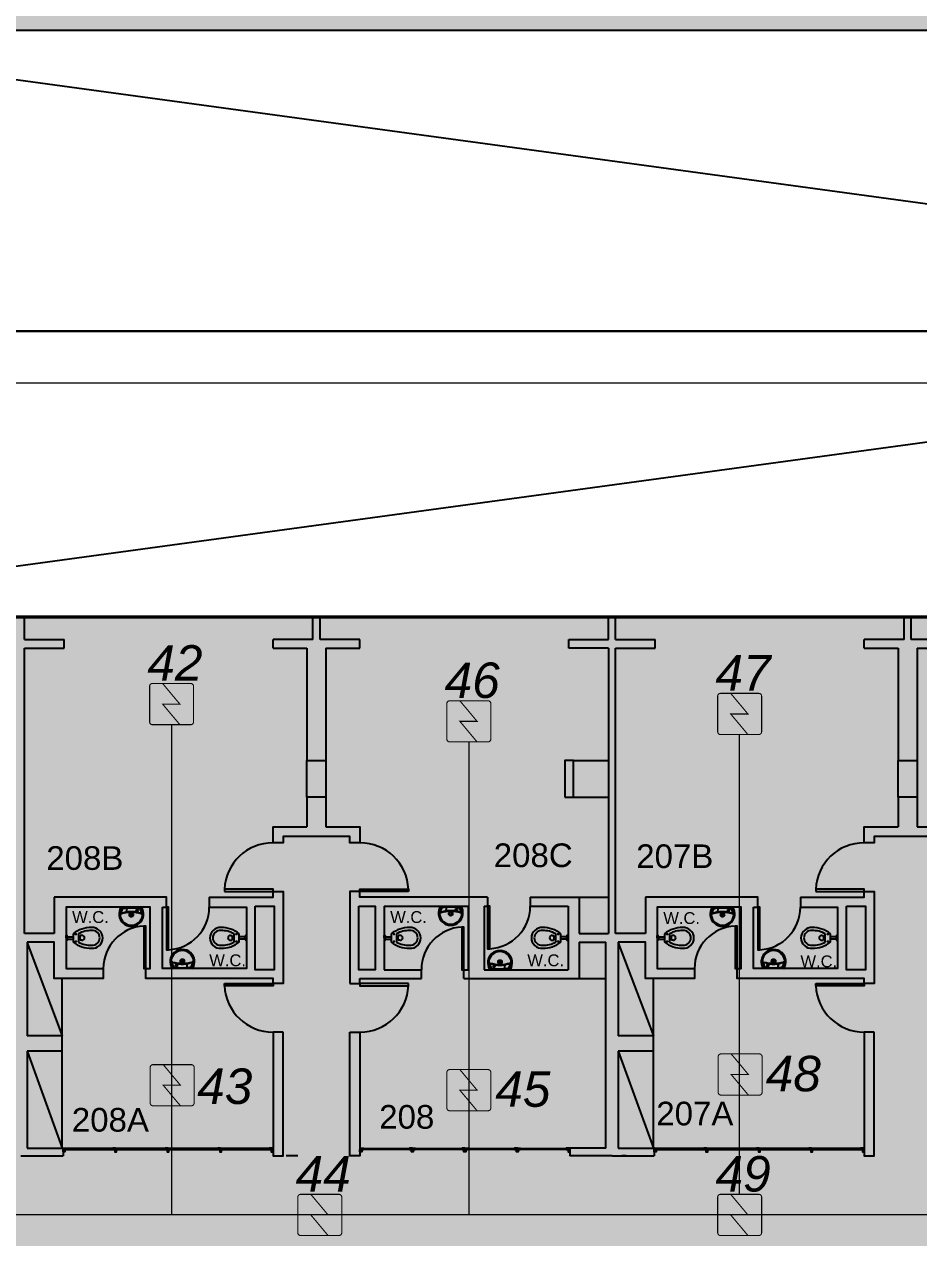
# Model space of a CAD drawing. Header units: metres. Extents: x -331 to 2982, y 362 to 2539.
# Drawn here: x 779.47 to 794.6, y 1904.12 to 1924.64 of the extents above; entities that cross this region are included whole.
import ezdxf
from ezdxf.enums import TextEntityAlignment as Align

# ---------------------------------------------------------------- set-up
doc = ezdxf.new("R2010")
doc.units = ezdxf.units.M
doc.layers.add('_corredores', color=251, linetype='Continuous', plot=False)
doc.layers.add('_salas', color=251, linetype='Continuous', plot=False)
for name, color, linetype in [('ALV', 251, 'Continuous'), ('CX', 251, 'Continuous'), ('Det', 251, 'Continuous'), ('DET. FUMAÇA', 1, 'Continuous'), ('Det_Vigas', 251, 'Continuous'), ('Div', 251, 'Continuous'), ('Est', 251, 'Continuous'), ('Mob', 251, 'Continuous'), ('Pis', 251, 'Continuous'), ('SALAS NOVAS', 7, 'Continuous'), ('Texto_Salas', 251, 'Continuous'), ('vid', 251, 'Continuous')]:
    doc.layers.add(name, color=color, linetype=linetype)
doc.layers.add('Botoeira_antiga', color=74, linetype='Continuous', lineweight=30)
doc.styles.add('ARIAL', font='arial.ttf')
doc.styles.add('DESTAQUE', font='arial.ttf', dxfattribs={"height": 0.4})
doc.styles.add('X3G_ENTITY_1416BBF2', font='arial.ttf', dxfattribs={"height": 0.6})
doc.styles.add('X3G_ENTITY_1416BBFC', font='arial.ttf', dxfattribs={"height": 0.6})
doc.styles.add('X3G_ENTITY_1416BC06', font='arial.ttf', dxfattribs={"height": 0.6})
doc.styles.add('X3G_ENTITY_1416BC10', font='arial.ttf', dxfattribs={"height": 0.6})
doc.styles.add('X3G_ENTITY_1416BC1A', font='arial.ttf', dxfattribs={"height": 0.6})
doc.styles.add('X3G_ENTITY_1416BC24', font='arial.ttf', dxfattribs={"height": 0.6})
doc.styles.add('X3G_ENTITY_1416BC5F', font='arial.ttf', dxfattribs={"height": 0.6})
doc.styles.add('X3G_ENTITY_1416BC62', font='arial.ttf', dxfattribs={"height": 0.6})

# ---------------------------------------------------------------- blocks, each defined once
blk = doc.blocks.new('Detector de fumaça')
at = {"layer": 'DET. FUMAÇA', "linetype": 'Continuous', "lineweight": 15, "const_width": 0.0187}
blk.add_lwpolyline([(774.599, 539.816), (775.249, 539.816, -0.414214), (775.296, 539.769), (775.296, 539.167, -0.414214), (775.249, 539.12), (774.599, 539.12, -0.414214), (774.553, 539.167), (774.553, 539.769, -0.414214)], format="xyb", close=True, dxfattribs=at)
blk.add_lwpolyline([(774.773, 539.816), (775.064, 539.468), (774.773, 539.468), (775.064, 539.12)], dxfattribs=at)

msp = doc.modelspace()

# ---------------------------------------------------------------- hatches: boundary and pattern name
at = {"layer": '_corredores', "transparency": 33554508}
h = msp.add_hatch(color=256, dxfattribs=at)
h.dxf.hatch_style = 1
h.paths.add_polyline_path([(851.609, 1924.544), (870.379, 1924.544), (870.379, 1926.38), (870.189, 1926.38), (870.189, 1926.577), (870.003, 1926.764), (866.304, 1926.765), (866.288, 1926.731), (866.184, 1926.814), (865.422, 1927.574), (863.994, 1927.574), (862.566, 1927.574), (861.756, 1926.765), (861.72, 1926.765), (861.716, 1926.764), (861.703, 1926.763), (861.685, 1926.763), (858.091, 1926.765), (857.744, 1926.418), (857.397, 1926.765), (853.804, 1926.765), (853.788, 1926.731), (853.684, 1926.814), (852.922, 1927.574), (851.494, 1927.574), (849.748, 1927.574), (849.748, 1926.814), (849.608, 1926.814), (849.608, 1929.894), (841.234, 1929.894), (841.234, 1928.054), (840.474, 1928.054), (840.474, 1927.096), (840.756, 1926.814), (840.374, 1926.432), (840.042, 1926.765), (836.434, 1926.765), (836.419, 1926.731), (836.314, 1926.814), (835.553, 1927.574), (834.124, 1927.574), (832.696, 1927.574), (831.886, 1926.765), (831.85, 1926.765), (831.847, 1926.764), (831.833, 1926.763), (831.815, 1926.763), (828.221, 1926.765), (827.874, 1926.418), (827.528, 1926.765), (823.934, 1926.765), (823.918, 1926.731), (823.814, 1926.814), (823.052, 1927.574), (821.624, 1927.574), (820.195, 1927.574), (819.385, 1926.765), (819.35, 1926.765), (819.346, 1926.764), (819.333, 1926.763), (819.315, 1926.763), (815.721, 1926.765), (815.374, 1926.418), (815.027, 1926.765), (811.434, 1926.765), (811.418, 1926.731), (811.314, 1926.814), (810.552, 1927.574), (809.124, 1927.574), (807.695, 1927.574), (806.886, 1926.765), (806.85, 1926.765), (806.846, 1926.764), (806.833, 1926.763), (806.815, 1926.763), (803.221, 1926.765), (802.874, 1926.418), (802.527, 1926.765), (798.934, 1926.765), (798.918, 1926.731), (798.814, 1926.814), (798.052, 1927.574), (796.624, 1927.574), (795.195, 1927.574), (794.386, 1926.765), (794.35, 1926.765), (794.346, 1926.764), (794.333, 1926.763), (794.315, 1926.763), (790.721, 1926.765), (790.374, 1926.418), (790.027, 1926.765), (786.434, 1926.765), (786.418, 1926.731), (786.314, 1926.814), (785.552, 1927.574), (784.124, 1927.574), (782.696, 1927.574), (781.886, 1926.765), (781.85, 1926.765), (781.846, 1926.764), (781.833, 1926.763), (781.815, 1926.763), (778.221, 1926.765), (777.874, 1926.418), (777.527, 1926.765), (773.934, 1926.765), (773.918, 1926.731), (773.814, 1926.814), (773.052, 1927.574), (771.624, 1927.574), (770.196, 1927.574), (769.386, 1926.765), (769.35, 1926.765), (769.347, 1926.764), (769.333, 1926.763), (769.315, 1926.763), (765.615, 1926.764), (765.429, 1926.577), (765.429, 1926.38), (765.239, 1926.38), (765.239, 1924.544), (770.084, 1924.544), (770.084, 1914.631), (770.394, 1914.631), (770.394, 1905.511), (765.009, 1905.511), (765.009, 1910.811), (763.809, 1910.811), (763.809, 1905.511), (755.909, 1905.511), (755.909, 1910.811), (754.809, 1910.811), (754.809, 1905.511), (746.059, 1905.511), (746.059, 1901.896), (748.429, 1901.896), (748.429, 1903.596), (748.029, 1903.596), (748.029, 1903.796), (754.454, 1903.796), (754.454, 1903.596), (754.129, 1903.596), (754.129, 1901.896), (754.454, 1901.896), (754.454, 1901.696), (754.454, 1901.171), (757.954, 1901.171), (757.954, 1903.571), (757.954, 1903.771), (768.009, 1903.771), (768.009, 1903.751), (768.814, 1903.751), (768.814, 1895.791), (767.984, 1895.791), (767.984, 1895.771), (762.344, 1895.771), (761.069, 1895.771), (761.069, 1893.046), (754.154, 1893.046), (752.479, 1893.046), (752.479, 1860.521), (752.479, 1859.096), (752.479, 1857.621), (754.079, 1857.621), (754.079, 1860.546), (753.904, 1860.546), (753.904, 1863.421), (754.169, 1863.421), (754.169, 1887.631), (760.804, 1887.631), (760.804, 1887.721), (768.909, 1887.721), (770.309, 1887.721), (771.909, 1887.721), (773.009, 1887.721), (775.859, 1887.721), (775.859, 1886.621), (777.159, 1886.621), (777.159, 1887.721), (788.759, 1887.721), (788.759, 1886.621), (790.059, 1886.621), (790.059, 1887.721), (802.309, 1887.721), (804.009, 1887.721), (844.959, 1887.721), (844.959, 1887.896), (845.259, 1887.896), (845.259, 1887.543), (845.259, 1863.221), (807.109, 1863.221), (807.109, 1860.671), (807.109, 1860.571), (806.556, 1860.571), (806.556, 1858.751), (806.556, 1855.871), (806.556, 1855.143), (807.956, 1855.143), (807.956, 1857.121), (809.134, 1857.121), (809.134, 1860.671), (845.259, 1860.671), (845.259, 1855.977), (846.384, 1855.977), (846.384, 1856.871), (846.034, 1856.871), (846.034, 1856.971), (846.434, 1856.971), (846.434, 1860.671), (849.184, 1860.671), (849.184, 1856.971), (849.584, 1856.971), (849.584, 1856.871), (849.234, 1856.871), (849.234, 1855.977), (850.459, 1855.977), (850.459, 1860.671), (859.459, 1860.671), (859.459, 1863.221), (849.559, 1863.221), (849.559, 1888.221), (849.659, 1888.221), (849.659, 1887.721), (854.289, 1887.721), (854.289, 1895.621), (859.259, 1895.621), (859.259, 1905.521), (857.359, 1905.521), (857.359, 1905.621), (858.034, 1905.621), (858.034, 1908.221), (853.709, 1908.221), (853.709, 1908.184), (853.609, 1908.184), (853.609, 1910.121), (850.859, 1910.121), (850.86, 1912.861), (849.659, 1912.861), (849.659, 1908.921), (852.409, 1908.921), (852.409, 1903.771), (852.409, 1895.701), (852.409, 1890.371), (849.559, 1890.371), (849.559, 1908.921), (849.559, 1912.961), (852.259, 1912.961), (852.259, 1914.631), (851.609, 1914.631)])
h.paths.add_polyline_path([(845.929, 1914.631), (846.006, 1914.631), (846.006, 1905.511), (844.999, 1905.511), (844.999, 1909.911), (845.009, 1910.811), (843.809, 1910.811), (843.809, 1905.511), (835.009, 1905.511), (835.009, 1910.811), (833.809, 1910.811), (833.809, 1905.511), (825.009, 1905.511), (825.009, 1910.811), (823.809, 1910.811), (823.809, 1905.511), (815.009, 1905.511), (815.009, 1910.811), (813.809, 1910.811), (813.809, 1905.511), (805.009, 1905.511), (805.009, 1910.811), (803.809, 1910.811), (803.809, 1905.511), (795.009, 1905.511), (795.009, 1910.811), (793.809, 1910.811), (793.809, 1905.511), (785.009, 1905.511), (785.009, 1910.811), (783.809, 1910.811), (783.809, 1905.511), (775.009, 1905.511), (775.009, 1910.811), (773.979, 1910.811), (773.979, 1905.511), (773.194, 1905.511), (773.194, 1914.631), (773.124, 1914.631), (773.124, 1920.111), (775.144, 1920.111), (775.144, 1921.611), (775.124, 1921.611), (775.124, 1922.031), (773.624, 1922.031), (773.624, 1921.611), (773.164, 1921.611), (773.164, 1924.544), (845.929, 1924.543), (845.929, 1921.611), (845.469, 1921.611), (845.469, 1922.031), (843.969, 1922.031), (843.969, 1921.611), (843.949, 1920.111), (845.929, 1920.111)], flags=16)
h.paths.add_polyline_path([(851.494, 1926.432), (851.112, 1926.814), (851.494, 1927.196), (851.876, 1926.814)], flags=16)
h.paths.add_polyline_path([(845.244, 1926.432), (844.862, 1926.814), (845.244, 1927.196), (845.626, 1926.814)], flags=16)
h.paths.add_polyline_path([(845.119, 1903.801), (845.119, 1895.821), (845.259, 1895.821), (845.259, 1890.321), (839.659, 1890.321), (775.859, 1890.321), (772.984, 1890.321), (772.984, 1895.791), (771.754, 1895.791), (771.754, 1903.746), (773.099, 1903.746), (773.099, 1903.801)], flags=16)
h.paths.add_polyline_path([(834.506, 1926.814), (834.124, 1926.432), (833.742, 1926.814), (834.124, 1927.196)], flags=16)
h.paths.add_polyline_path([(863.612, 1926.814), (863.994, 1927.196), (864.376, 1926.814), (863.994, 1926.432)], flags=16)
h.paths.add_polyline_path([(845.259, 1895.821), (845.259, 1890.321), (839.659, 1890.321), (775.859, 1890.321), (772.984, 1890.321), (772.984, 1895.821), (775.859, 1895.821), (839.659, 1895.821)], flags=0)
h.paths.add_polyline_path([(822.006, 1926.814), (821.624, 1926.432), (821.242, 1926.814), (821.624, 1927.196)], flags=16)
h.paths.add_polyline_path([(809.506, 1926.814), (809.124, 1926.432), (808.742, 1926.814), (809.124, 1927.196)], flags=16)
h.paths.add_polyline_path([(797.006, 1926.814), (796.624, 1926.432), (796.242, 1926.814), (796.624, 1927.196)], flags=16)
h.paths.add_polyline_path([(784.506, 1926.814), (784.124, 1926.432), (783.742, 1926.814), (784.124, 1927.196)], flags=16)
h.paths.add_polyline_path([(772.006, 1926.814), (771.624, 1926.432), (771.242, 1926.814), (771.624, 1927.196)], flags=16)
edge = h.paths.add_edge_path(flags=16)
edge.add_line((767.555, 1893.924), (767.408, 1893.821))
edge.add_line((767.408, 1893.821), (767.203, 1894.065))
edge.add_line((767.203, 1894.065), (766.309, 1893.171))
edge.add_arc((765.909, 1892.771), 0.565, -45, 45, ccw=False)
edge.add_line((766.309, 1892.372), (767.203, 1891.477))
edge.add_line((767.203, 1891.477), (767.408, 1891.721))
edge.add_line((767.408, 1891.721), (767.555, 1891.618))
edge.add_arc((765.909, 1892.771), 2.01, 35, 325, ccw=False)
at = {"layer": '_salas', "transparency": 33554559}
h = msp.add_hatch(color=256, dxfattribs=at)
h.dxf.hatch_style = 1
h.paths.add_polyline_path([(805.009, 1905.511), (813.809, 1905.511), (813.809, 1910.811), (815.009, 1910.811), (815.009, 1905.511), (823.809, 1905.511), (823.809, 1910.811), (825.009, 1910.811), (825.009, 1905.511), (833.809, 1905.511), (833.809, 1910.811), (835.009, 1910.811), (835.009, 1905.511), (843.809, 1905.511), (843.809, 1910.811), (845.009, 1910.811), (845.009, 1909.911), (844.999, 1909.911), (844.999, 1905.511), (846.006, 1905.511), (846.006, 1914.631), (773.194, 1914.631), (773.194, 1905.511), (773.979, 1905.511), (773.979, 1910.811), (775.009, 1910.811), (775.009, 1905.511), (783.809, 1905.511), (783.809, 1910.811), (785.009, 1910.811), (785.009, 1905.511), (793.809, 1905.511), (793.809, 1910.811), (795.009, 1910.811), (795.009, 1905.511), (803.809, 1905.511), (803.809, 1910.811), (805.009, 1910.811)])

# ---------------------------------------------------------------- linework, layer by layer
at = {"layer": 'ALV'}
for p, q in [((779.469, 1914.241), (779.469, 1914.611)), ((784.349, 1914.611), (784.469, 1914.611)), ((784.349, 1914.241), (784.349, 1914.611)), ((784.469, 1914.241), (784.469, 1914.611)), ((789.349, 1914.241), (789.349, 1914.611)), ((789.469, 1914.241), (789.469, 1914.611)), ((794.349, 1914.611), (794.469, 1914.611)), ((794.349, 1914.241), (794.349, 1914.611)), ((794.469, 1914.241), (794.469, 1914.611)), ((779.469, 1914.241), (780.139, 1914.241)), ((780.139, 1914.091), (780.139, 1914.241)), ((783.674, 1914.091), (783.674, 1914.241)), ((784.349, 1914.241), (783.674, 1914.241)), ((785.144, 1914.241), (784.469, 1914.241)), ((785.144, 1914.091), (785.144, 1914.241)), ((788.679, 1914.091), (788.679, 1914.241)), ((788.679, 1914.241), (789.349, 1914.241)), ((789.469, 1914.241), (790.139, 1914.241)), ((790.139, 1914.091), (790.139, 1914.241)), ((793.674, 1914.091), (793.674, 1914.241)), ((794.349, 1914.241), (793.674, 1914.241)), ((795.144, 1914.241), (794.469, 1914.241)), ((779.469, 1909.269), (779.469, 1914.091)), ((779.469, 1914.091), (780.139, 1914.091)), ((783.674, 1914.091), (784.249, 1914.091)), ((784.249, 1914.091), (784.249, 1912.191)), ((784.569, 1914.091), (785.144, 1914.091)), ((784.569, 1914.091), (784.569, 1912.191)), ((789.349, 1914.091), (788.679, 1914.091)), ((789.349, 1914.091), (789.349, 1909.269)), ((789.469, 1909.269), (789.469, 1914.091)), ((789.469, 1914.091), (790.139, 1914.091)), ((793.674, 1914.091), (794.249, 1914.091)), ((794.249, 1914.091), (794.249, 1912.191)), ((794.569, 1914.091), (795.144, 1914.091)), ((794.569, 1914.091), (794.569, 1912.191)), ((784.249, 1911.571), (784.249, 1911.071)), ((784.569, 1911.571), (784.569, 1911.071)), ((794.249, 1911.571), (794.249, 1911.071)), ((794.569, 1911.571), (794.569, 1911.071)), ((780.964, 1909.881), (779.974, 1909.881)), ((779.974, 1909.881), (779.974, 1909.269)), ((785.554, 1909.731), (785.554, 1908.656)), ((785.554, 1909.731), (786.974, 1909.731)), ((786.974, 1909.731), (786.974, 1908.656)), ((787.244, 1909.731), (787.304, 1909.731)), ((787.244, 1909.731), (787.244, 1908.656)), ((787.304, 1909.881), (787.304, 1909.731)), ((788.024, 1909.881), (788.854, 1909.881)), ((788.024, 1909.881), (788.024, 1909.731)), ((788.024, 1909.731), (788.664, 1909.731)), ((788.664, 1909.731), (788.664, 1908.656)), ((788.854, 1909.881), (788.854, 1909.269)), ((790.964, 1909.881), (789.974, 1909.881)), ((789.974, 1909.881), (789.974, 1909.269)), ((779.974, 1909.269), (779.469, 1909.269)), ((779.514, 1909.119), (779.514, 1907.536)), ((788.854, 1909.269), (789.349, 1909.269)), ((788.854, 1909.119), (788.854, 1908.506)), ((788.854, 1909.119), (789.304, 1909.119)), ((789.304, 1905.636), (789.304, 1909.119)), ((789.974, 1909.269), (789.469, 1909.269)), ((789.514, 1909.119), (789.514, 1907.536)), ((785.144, 1908.506), (786.184, 1908.506)), ((785.144, 1908.421), (785.144, 1908.506)), ((785.554, 1908.656), (786.184, 1908.656)), ((786.184, 1908.506), (786.184, 1908.656)), ((786.904, 1908.656), (786.974, 1908.656)), ((786.904, 1908.506), (786.904, 1908.656)), ((786.904, 1908.506), (788.854, 1908.506)), ((787.244, 1908.656), (788.664, 1908.656)), ((784.974, 1908.421), (785.144, 1908.421)), ((780.109, 1907.536), (779.514, 1907.536)), ((780.109, 1907.276), (780.109, 1907.536)), ((790.109, 1907.536), (789.514, 1907.536)), ((790.109, 1907.276), (790.109, 1907.536)), ((779.514, 1907.276), (779.514, 1905.636)), ((780.109, 1907.276), (779.514, 1907.276)), ((789.514, 1907.276), (789.514, 1905.636)), ((790.109, 1907.276), (789.514, 1907.276)), ((779.514, 1905.636), (780.124, 1905.636)), ((780.124, 1905.636), (780.124, 1905.511)), ((789.304, 1905.636), (788.694, 1905.636)), ((788.694, 1905.636), (788.694, 1905.511)), ((789.514, 1905.636), (790.124, 1905.636)), ((790.124, 1905.636), (790.124, 1905.511)), ((779.409, 1905.511), (780.124, 1905.511)), ((789.409, 1905.511), (788.694, 1905.511)), ((789.409, 1905.511), (790.124, 1905.511))]:
    msp.add_line(p, q, dxfattribs=at)
for points in [[(784.569, 1911.071), (785.144, 1911.071), (785.144, 1910.801), (784.974, 1910.801), (784.974, 1910.911), (783.844, 1910.911), (783.844, 1910.801), (783.674, 1910.801), (783.674, 1911.071), (784.249, 1911.071)], [(794.569, 1911.071), (795.144, 1911.071), (795.144, 1910.801), (794.974, 1910.801), (794.974, 1910.911), (793.844, 1910.911), (793.844, 1910.801), (793.674, 1910.801), (793.674, 1911.071), (794.249, 1911.071)], [(782.594, 1909.881), (783.674, 1909.881), (783.674, 1909.981), (783.844, 1909.981), (783.844, 1908.421), (783.674, 1908.421), (783.674, 1908.506), (781.524, 1908.506), (781.524, 1908.674), (781.594, 1908.674), (781.594, 1909.714), (780.174, 1909.714), (780.174, 1908.674), (780.804, 1908.674), (780.804, 1908.506), (779.974, 1908.506), (779.974, 1909.119), (779.514, 1909.119)], [(787.304, 1909.881), (785.144, 1909.881), (785.144, 1909.981), (784.974, 1909.981), (784.974, 1908.421)], [(792.594, 1909.881), (793.674, 1909.881), (793.674, 1909.981), (793.844, 1909.981), (793.844, 1908.421), (793.674, 1908.421), (793.674, 1908.506), (791.524, 1908.506), (791.524, 1908.674), (791.594, 1908.674), (791.594, 1909.714), (790.174, 1909.714), (790.174, 1908.674), (790.804, 1908.674), (790.804, 1908.506), (789.974, 1908.506), (789.974, 1909.119), (789.514, 1909.119)], [(781.804, 1909.714), (781.874, 1909.714), (781.874, 1909.881), (779.974, 1909.881)], [(782.594, 1909.881), (782.594, 1909.714), (783.224, 1909.714), (783.224, 1908.674), (781.804, 1908.674), (781.804, 1909.714)], [(791.804, 1909.714), (791.874, 1909.714), (791.874, 1909.881), (789.974, 1909.881)], [(792.594, 1909.881), (792.594, 1909.714), (793.224, 1909.714), (793.224, 1908.674), (791.804, 1908.674), (791.804, 1909.714)], [(781.884, 1905.615), (781.884, 1905.575), (781.914, 1905.575), (781.914, 1905.615)], [(786.047, 1905.615), (786.047, 1905.575), (786.017, 1905.575), (786.017, 1905.615)], [(786.934, 1905.615), (786.934, 1905.575), (786.904, 1905.575), (786.904, 1905.615)], [(791.884, 1905.615), (791.884, 1905.575), (791.914, 1905.575), (791.914, 1905.615)]]:
    msp.add_lwpolyline(points, dxfattribs=at)
for points in [[(783.374, 1909.731), (783.694, 1909.731), (783.694, 1908.656), (783.374, 1908.656)], [(785.124, 1909.731), (785.404, 1909.731), (785.404, 1908.656), (785.124, 1908.656)], [(793.374, 1909.731), (793.694, 1909.731), (793.694, 1908.656), (793.374, 1908.656)], [(783.844, 1907.601), (783.674, 1907.601), (783.674, 1905.511), (783.844, 1905.511)], [(784.974, 1907.601), (785.144, 1907.601), (785.144, 1905.511), (784.974, 1905.511)], [(793.844, 1907.601), (793.674, 1907.601), (793.674, 1905.511), (793.844, 1905.511)], [(783.67, 1905.635), (780.128, 1905.635), (780.128, 1905.615), (783.67, 1905.615)], [(781.851, 1905.635), (781.897, 1905.635), (781.897, 1905.615), (781.851, 1905.615), (781.851, 1905.614), (781.898, 1905.614), (781.898, 1905.636), (781.851, 1905.636)], [(781.898, 1905.636), (781.901, 1905.636), (781.901, 1905.614), (781.898, 1905.614)], [(781.947, 1905.635), (781.902, 1905.635), (781.902, 1905.615), (781.947, 1905.615), (781.947, 1905.614), (781.901, 1905.614), (781.901, 1905.636), (781.947, 1905.636)], [(785.148, 1905.635), (788.69, 1905.635), (788.69, 1905.615), (785.148, 1905.615)], [(785.984, 1905.635), (786.029, 1905.635), (786.029, 1905.615), (785.984, 1905.615), (785.984, 1905.614), (786.03, 1905.614), (786.03, 1905.636), (785.984, 1905.636)], [(786.033, 1905.636), (786.03, 1905.636), (786.03, 1905.614), (786.033, 1905.614)], [(786.08, 1905.635), (786.034, 1905.635), (786.034, 1905.615), (786.08, 1905.615), (786.08, 1905.614), (786.033, 1905.614), (786.033, 1905.636), (786.08, 1905.636)], [(786.871, 1905.635), (786.917, 1905.635), (786.917, 1905.615), (786.871, 1905.615), (786.871, 1905.614), (786.918, 1905.614), (786.918, 1905.636), (786.871, 1905.636)], [(786.921, 1905.636), (786.918, 1905.636), (786.918, 1905.614), (786.921, 1905.614)], [(786.967, 1905.635), (786.922, 1905.635), (786.922, 1905.615), (786.967, 1905.615), (786.967, 1905.614), (786.921, 1905.614), (786.921, 1905.636), (786.967, 1905.636)], [(793.67, 1905.635), (790.128, 1905.635), (790.128, 1905.615), (793.67, 1905.615)], [(791.851, 1905.635), (791.897, 1905.635), (791.897, 1905.615), (791.851, 1905.615), (791.851, 1905.614), (791.898, 1905.614), (791.898, 1905.636), (791.851, 1905.636)], [(791.898, 1905.636), (791.901, 1905.636), (791.901, 1905.614), (791.898, 1905.614)], [(791.947, 1905.635), (791.902, 1905.635), (791.902, 1905.615), (791.947, 1905.615), (791.947, 1905.614), (791.901, 1905.614), (791.901, 1905.636), (791.947, 1905.636)]]:
    msp.add_lwpolyline(points, close=True, dxfattribs=at)
at = {"layer": 'Botoeira_antiga'}
msp.add_line((763.38, 1919.452), (871.635, 1919.452), dxfattribs=at)
at = {"layer": 'CX'}
for points in [[(782.854, 1909.981), (783.674, 1909.981), (783.674, 1910.016), (782.854, 1910.016)], [(785.964, 1909.981), (785.144, 1909.981), (785.144, 1910.016), (785.964, 1910.016)], [(792.854, 1909.981), (793.674, 1909.981), (793.674, 1910.016), (792.854, 1910.016)], [(787.339, 1909.011), (787.339, 1909.731), (787.304, 1909.731), (787.304, 1909.011)], [(781.909, 1908.994), (781.909, 1909.714), (781.874, 1909.714), (781.874, 1908.994)], [(791.909, 1908.994), (791.909, 1909.714), (791.874, 1909.714), (791.874, 1908.994)], [(781.489, 1909.394), (781.489, 1908.674), (781.524, 1908.674), (781.524, 1909.394)], [(786.869, 1909.376), (786.869, 1908.656), (786.904, 1908.656), (786.904, 1909.376)], [(791.489, 1909.394), (791.489, 1908.674), (791.524, 1908.674), (791.524, 1909.394)], [(782.854, 1908.421), (783.674, 1908.421), (783.674, 1908.386), (782.854, 1908.386)], [(785.964, 1908.421), (785.144, 1908.421), (785.144, 1908.386), (785.964, 1908.386)], [(792.854, 1908.421), (793.674, 1908.421), (793.674, 1908.386), (792.854, 1908.386)], [(780.127, 1905.636), (780.124, 1905.636), (780.124, 1905.614), (780.127, 1905.614)], [(780.187, 1905.635), (780.128, 1905.635), (780.128, 1905.615), (780.187, 1905.615), (780.187, 1905.614), (780.127, 1905.614), (780.127, 1905.636), (780.187, 1905.636)], [(780.964, 1905.635), (781.009, 1905.635), (781.009, 1905.615), (780.964, 1905.615), (780.964, 1905.614), (781.01, 1905.614), (781.01, 1905.636), (780.964, 1905.636)], [(781.01, 1905.636), (781.013, 1905.636), (781.013, 1905.614), (781.01, 1905.614)], [(781.06, 1905.635), (781.014, 1905.635), (781.014, 1905.615), (781.06, 1905.615), (781.06, 1905.614), (781.013, 1905.614), (781.013, 1905.636), (781.06, 1905.636)], [(782.739, 1905.635), (782.784, 1905.635), (782.784, 1905.615), (782.739, 1905.615), (782.739, 1905.614), (782.785, 1905.614), (782.785, 1905.636), (782.739, 1905.636)], [(782.785, 1905.636), (782.788, 1905.636), (782.788, 1905.614), (782.785, 1905.614)], [(782.835, 1905.635), (782.789, 1905.635), (782.789, 1905.615), (782.835, 1905.615), (782.835, 1905.614), (782.788, 1905.614), (782.788, 1905.636), (782.835, 1905.636)], [(783.611, 1905.635), (783.67, 1905.635), (783.67, 1905.615), (783.611, 1905.615), (783.611, 1905.614), (783.671, 1905.614), (783.671, 1905.636), (783.611, 1905.636)], [(783.671, 1905.636), (783.674, 1905.636), (783.674, 1905.614), (783.671, 1905.614)], [(785.147, 1905.636), (785.144, 1905.636), (785.144, 1905.614), (785.147, 1905.614)], [(785.207, 1905.635), (785.148, 1905.635), (785.148, 1905.615), (785.207, 1905.615), (785.207, 1905.614), (785.147, 1905.614), (785.147, 1905.636), (785.207, 1905.636)], [(787.759, 1905.635), (787.804, 1905.635), (787.804, 1905.615), (787.759, 1905.615), (787.759, 1905.614), (787.805, 1905.614), (787.805, 1905.636), (787.759, 1905.636)], [(787.808, 1905.636), (787.805, 1905.636), (787.805, 1905.614), (787.808, 1905.614)], [(787.855, 1905.635), (787.809, 1905.635), (787.809, 1905.615), (787.855, 1905.615), (787.855, 1905.614), (787.808, 1905.614), (787.808, 1905.636), (787.855, 1905.636)], [(788.631, 1905.635), (788.69, 1905.635), (788.69, 1905.615), (788.631, 1905.615), (788.631, 1905.614), (788.691, 1905.614), (788.691, 1905.636), (788.631, 1905.636)], [(788.691, 1905.636), (788.694, 1905.636), (788.694, 1905.614), (788.691, 1905.614)], [(790.127, 1905.636), (790.124, 1905.636), (790.124, 1905.614), (790.127, 1905.614)], [(790.187, 1905.635), (790.128, 1905.635), (790.128, 1905.615), (790.187, 1905.615), (790.187, 1905.614), (790.127, 1905.614), (790.127, 1905.636), (790.187, 1905.636)], [(790.964, 1905.635), (791.009, 1905.635), (791.009, 1905.615), (790.964, 1905.615), (790.964, 1905.614), (791.01, 1905.614), (791.01, 1905.636), (790.964, 1905.636)], [(791.01, 1905.636), (791.013, 1905.636), (791.013, 1905.614), (791.01, 1905.614)], [(791.06, 1905.635), (791.014, 1905.635), (791.014, 1905.615), (791.06, 1905.615), (791.06, 1905.614), (791.013, 1905.614), (791.013, 1905.636), (791.06, 1905.636)], [(792.739, 1905.635), (792.784, 1905.635), (792.784, 1905.615), (792.739, 1905.615), (792.739, 1905.614), (792.785, 1905.614), (792.785, 1905.636), (792.739, 1905.636)], [(792.785, 1905.636), (792.788, 1905.636), (792.788, 1905.614), (792.785, 1905.614)], [(792.835, 1905.635), (792.789, 1905.635), (792.789, 1905.615), (792.835, 1905.615), (792.835, 1905.614), (792.788, 1905.614), (792.788, 1905.636), (792.835, 1905.636)], [(793.611, 1905.635), (793.67, 1905.635), (793.67, 1905.615), (793.611, 1905.615), (793.611, 1905.614), (793.671, 1905.614), (793.671, 1905.636), (793.611, 1905.636)], [(793.671, 1905.636), (793.674, 1905.636), (793.674, 1905.614), (793.671, 1905.614)]]:
    msp.add_lwpolyline(points, close=True, dxfattribs=at)
for points in [[(780.154, 1905.615), (780.154, 1905.575), (780.124, 1905.575), (780.124, 1905.615)], [(780.997, 1905.615), (780.997, 1905.575), (781.027, 1905.575), (781.027, 1905.615)], [(782.772, 1905.615), (782.772, 1905.575), (782.802, 1905.575), (782.802, 1905.615)], [(783.644, 1905.615), (783.644, 1905.575), (783.674, 1905.575), (783.674, 1905.615)], [(785.174, 1905.615), (785.174, 1905.575), (785.144, 1905.575), (785.144, 1905.615)], [(787.822, 1905.615), (787.822, 1905.575), (787.792, 1905.575), (787.792, 1905.615)], [(788.664, 1905.615), (788.664, 1905.575), (788.694, 1905.575), (788.694, 1905.615)], [(790.154, 1905.615), (790.154, 1905.575), (790.124, 1905.575), (790.124, 1905.615)], [(790.997, 1905.615), (790.997, 1905.575), (791.027, 1905.575), (791.027, 1905.615)], [(792.772, 1905.615), (792.772, 1905.575), (792.802, 1905.575), (792.802, 1905.615)], [(793.644, 1905.615), (793.644, 1905.575), (793.674, 1905.575), (793.674, 1905.615)]]:
    msp.add_lwpolyline(points, dxfattribs=at)
at = {"layer": 'CX', "color": 251, "true_color": 0x606060}
for centre, radius, start, end in [((783.674, 1909.981), 0.821, 90, 177.5559), ((785.144, 1909.981), 0.821, 2.4441, 90), ((793.674, 1909.981), 0.821, 90, 177.5559), ((787.304, 1909.731), 0.721, 272.783, 0), ((781.874, 1909.714), 0.721, 272.783, 0), ((791.874, 1909.714), 0.721, 272.783, 0), ((781.524, 1908.674), 0.721, 92.783, 180), ((786.904, 1908.656), 0.721, 92.783, 180), ((791.524, 1908.674), 0.721, 92.783, 180), ((783.674, 1908.421), 0.821, 182.4441, 270), ((785.144, 1908.421), 0.821, 270, 357.5559), ((793.674, 1908.421), 0.821, 182.4441, 270)]:
    msp.add_arc(centre, radius, start, end, dxfattribs=at)
at = {"layer": 'Det', "color": 251}
for p, q in [((841.129, 1923.891), (773.124, 1914.631)), ((777.964, 1923.89), (845.929, 1914.631))]:
    msp.add_line(p, q, dxfattribs=at)
at = {"layer": 'Det_Vigas', "color": 251}
for p, q in [((780.272, 1905.615), (780.347, 1905.615)), ((781.493, 1905.615), (781.418, 1905.615)), ((782.38, 1905.615), (782.305, 1905.615)), ((783.268, 1905.615), (783.193, 1905.615)), ((784.094, 1905.511), (783.894, 1905.511)), ((785.64, 1905.615), (785.565, 1905.615)), ((786.613, 1905.615), (786.538, 1905.615)), ((787.5, 1905.615), (787.425, 1905.615)), ((788.588, 1905.615), (788.513, 1905.615)), ((789.647, 1905.511), (789.572, 1905.511)), ((790.62, 1905.615), (790.545, 1905.615))]:
    msp.add_line(p, q, dxfattribs=at)
at = {"layer": 'Div', "color": 230, "linetype": 'Continuous', "lineweight": 0}
msp.add_line((871.689, 1918.572), (742.174, 1918.572), dxfattribs=at)
at = {"layer": 'Div', "color": 150, "linetype": 'Continuous', "lineweight": 0}
for p, q in [((781.958, 1912.8), (781.958, 1904.51)), ((791.567, 1904.857), (791.567, 1912.632)), ((786.986, 1912.507), (786.986, 1904.51)), ((847.293, 1904.51), (748.299, 1904.51))]:
    msp.add_line(p, q, dxfattribs=at)
at = {"layer": 'Est'}
for points in [[(784.249, 1912.191), (784.569, 1912.191), (784.569, 1911.571), (784.249, 1911.571)], [(788.609, 1911.571), (788.759, 1911.571), (788.759, 1912.191), (788.609, 1912.191)], [(794.249, 1912.191), (794.569, 1912.191), (794.569, 1911.571), (794.249, 1911.571)]]:
    msp.add_lwpolyline(points, close=True, dxfattribs=at)
at = {"layer": 'Mob'}
for p, q in [((788.759, 1912.191), (789.349, 1912.191)), ((788.759, 1911.571), (789.349, 1911.571)), ((786.503, 1909.731), (786.855, 1909.731)), ((788.854, 1909.881), (789.349, 1909.881)), ((781.101, 1909.714), (781.452, 1909.714)), ((791.101, 1909.714), (791.452, 1909.714)), ((780.174, 1909.194), (780.174, 1909.234)), ((780.174, 1909.234), (780.185, 1909.234)), ((780.174, 1909.194), (780.174, 1909.153)), ((780.174, 1909.153), (780.185, 1909.153)), ((780.194, 1909.214), (780.194, 1909.225)), ((780.194, 1909.214), (780.194, 1909.174)), ((780.194, 1909.214), (780.294, 1909.214)), ((780.194, 1909.174), (780.294, 1909.174)), ((780.194, 1909.174), (780.194, 1909.163)), ((780.294, 1909.264), (780.294, 1909.124)), ((780.382, 1909.264), (780.382, 1909.124)), ((780.413, 1909.153), (780.413, 1909.234)), ((780.442, 1909.234), (780.413, 1909.234)), ((780.442, 1909.153), (780.413, 1909.153)), ((782.956, 1909.234), (782.985, 1909.234)), ((782.956, 1909.153), (782.985, 1909.153)), ((782.985, 1909.234), (782.985, 1909.153)), ((783.016, 1909.124), (783.016, 1909.264)), ((783.104, 1909.124), (783.104, 1909.264)), ((783.204, 1909.214), (783.104, 1909.214)), ((783.204, 1909.174), (783.104, 1909.174)), ((783.204, 1909.214), (783.204, 1909.225)), ((783.204, 1909.174), (783.204, 1909.214)), ((783.204, 1909.174), (783.204, 1909.163)), ((783.224, 1909.234), (783.213, 1909.234)), ((783.224, 1909.153), (783.213, 1909.153)), ((783.224, 1909.194), (783.224, 1909.234)), ((783.224, 1909.194), (783.224, 1909.153)), ((785.554, 1909.194), (785.554, 1909.234)), ((785.554, 1909.234), (785.565, 1909.234)), ((785.554, 1909.194), (785.554, 1909.153)), ((785.554, 1909.153), (785.565, 1909.153)), ((785.574, 1909.214), (785.574, 1909.225)), ((785.574, 1909.214), (785.574, 1909.174)), ((785.574, 1909.214), (785.674, 1909.214)), ((785.574, 1909.174), (785.674, 1909.174)), ((785.574, 1909.174), (785.574, 1909.163)), ((785.674, 1909.264), (785.674, 1909.124)), ((785.762, 1909.264), (785.762, 1909.124)), ((785.793, 1909.153), (785.793, 1909.234)), ((785.822, 1909.234), (785.793, 1909.234)), ((785.822, 1909.153), (785.793, 1909.153)), ((788.396, 1909.234), (788.425, 1909.234)), ((788.396, 1909.153), (788.425, 1909.153)), ((788.425, 1909.234), (788.425, 1909.153)), ((788.456, 1909.124), (788.456, 1909.264)), ((788.544, 1909.124), (788.544, 1909.264)), ((788.644, 1909.214), (788.544, 1909.214)), ((788.644, 1909.174), (788.544, 1909.174)), ((788.644, 1909.214), (788.644, 1909.225)), ((788.644, 1909.174), (788.644, 1909.214)), ((788.644, 1909.174), (788.644, 1909.163)), ((788.664, 1909.234), (788.653, 1909.234)), ((788.664, 1909.153), (788.653, 1909.153)), ((788.664, 1909.194), (788.664, 1909.234)), ((788.664, 1909.194), (788.664, 1909.153)), ((790.174, 1909.194), (790.174, 1909.234)), ((790.174, 1909.234), (790.185, 1909.234)), ((790.174, 1909.194), (790.174, 1909.153)), ((790.174, 1909.153), (790.185, 1909.153)), ((790.194, 1909.214), (790.194, 1909.225)), ((790.194, 1909.214), (790.194, 1909.174)), ((790.194, 1909.214), (790.294, 1909.214)), ((790.194, 1909.174), (790.294, 1909.174)), ((790.194, 1909.174), (790.194, 1909.163)), ((790.294, 1909.264), (790.294, 1909.124)), ((790.382, 1909.264), (790.382, 1909.124)), ((790.413, 1909.153), (790.413, 1909.234)), ((790.442, 1909.234), (790.413, 1909.234)), ((790.442, 1909.153), (790.413, 1909.153)), ((792.956, 1909.234), (792.985, 1909.234)), ((792.956, 1909.153), (792.985, 1909.153)), ((792.985, 1909.234), (792.985, 1909.153)), ((793.016, 1909.124), (793.016, 1909.264)), ((793.104, 1909.124), (793.104, 1909.264)), ((793.204, 1909.214), (793.104, 1909.214)), ((793.204, 1909.174), (793.104, 1909.174)), ((793.204, 1909.214), (793.204, 1909.225)), ((793.204, 1909.174), (793.204, 1909.214)), ((793.204, 1909.174), (793.204, 1909.163)), ((793.224, 1909.234), (793.213, 1909.234)), ((793.224, 1909.153), (793.213, 1909.153)), ((793.224, 1909.194), (793.224, 1909.234)), ((793.224, 1909.194), (793.224, 1909.153)), ((782.317, 1908.674), (781.966, 1908.674)), ((787.69, 1908.656), (787.339, 1908.656)), ((788.854, 1908.506), (789.304, 1908.506)), ((792.317, 1908.674), (791.966, 1908.674))]:
    msp.add_line(p, q, dxfattribs=at)
at = {"layer": 'Mob', "ltscale": 0.8}
for p, q in [((779.514, 1909.111), (780.109, 1907.536)), ((789.514, 1909.111), (790.109, 1907.536)), ((779.514, 1907.276), (780.109, 1905.636)), ((789.514, 1907.276), (790.109, 1905.636))]:
    msp.add_line(p, q, dxfattribs=at)
at = {"layer": 'Mob'}
for points in [[(781.277, 1909.703, 0.019765), (781.151, 1909.698, 0.055725), (781.133, 1909.696, 0.26837), (781.1, 1909.66, 0.08527), (781.088, 1909.572, 0.373975), (781.277, 1909.408, 0.373975), (781.467, 1909.572, 0.08527), (781.455, 1909.66, 0.26837), (781.421, 1909.696, 0.055725), (781.403, 1909.698, 0.019765)], [(786.68, 1909.72, 0.019765), (786.554, 1909.715, 0.055725), (786.536, 1909.713, 0.26837), (786.503, 1909.677, 0.08527), (786.491, 1909.59, 0.373975), (786.68, 1909.425, 0.373975), (786.869, 1909.59, 0.08527), (786.857, 1909.677, 0.26837), (786.824, 1909.713, 0.055725), (786.806, 1909.715, 0.019765)], [(791.277, 1909.703, 0.019765), (791.151, 1909.698, 0.055725), (791.133, 1909.696, 0.26837), (791.1, 1909.66, 0.08527), (791.088, 1909.572, 0.373975), (791.277, 1909.408, 0.373975), (791.467, 1909.572, 0.08527), (791.455, 1909.66, 0.26837), (791.421, 1909.696, 0.055725), (791.403, 1909.698, 0.019765)], [(782.141, 1908.684, 0.019765), (782.267, 1908.689, 0.055725), (782.285, 1908.692, 0.26837), (782.318, 1908.728, 0.08527), (782.33, 1908.815, 0.373975), (782.141, 1908.98, 0.373975), (781.951, 1908.815, 0.08527), (781.963, 1908.728, 0.26837), (781.997, 1908.692, 0.055725), (782.015, 1908.689, 0.019765)], [(787.514, 1908.667, 0.019765), (787.64, 1908.672, 0.055725), (787.658, 1908.674, 0.26837), (787.691, 1908.71, 0.08527), (787.703, 1908.798, 0.373975), (787.514, 1908.962, 0.373975), (787.324, 1908.798, 0.08527), (787.336, 1908.71, 0.26837), (787.37, 1908.674, 0.055725), (787.388, 1908.672, 0.019765)], [(792.141, 1908.684, 0.019765), (792.267, 1908.689, 0.055725), (792.285, 1908.692, 0.26837), (792.318, 1908.728, 0.08527), (792.33, 1908.815, 0.373975), (792.141, 1908.98, 0.373975), (791.951, 1908.815, 0.08527), (791.963, 1908.728, 0.26837), (791.997, 1908.692, 0.055725), (792.015, 1908.689, 0.019765)]]:
    msp.add_lwpolyline(points, format="xyb", close=True, dxfattribs=at)
for points in [[(781.452, 1909.606, 0.09339), (781.439, 1909.66, 0.281673), (781.394, 1909.693, 0.022774), (781.304, 1909.698), (781.277, 1909.698), (781.25, 1909.698, 0.022774), (781.16, 1909.693, 0.281673), (781.115, 1909.66, 0.09339), (781.103, 1909.606)], [(781.452, 1909.606, -0.557482), (781.444, 1909.601, 0.068592), (781.34, 1909.631, 0.02486), (781.277, 1909.636, 0.02486), (781.214, 1909.631, 0.068592), (781.11, 1909.601, -0.557482), (781.103, 1909.606)], [(781.445, 1909.601, 0.072415), (781.277, 1909.624, 0.072415), (781.11, 1909.601)], [(781.113, 1909.602, -0.467154), (781.115, 1909.609, -0.039312), (781.182, 1909.633, 0.320715), (781.201, 1909.653, 0.032811), (781.205, 1909.691)], [(786.854, 1909.624, 0.09339), (786.842, 1909.677, 0.281673), (786.797, 1909.71, 0.022774), (786.707, 1909.716), (786.68, 1909.716), (786.653, 1909.716, 0.022774), (786.563, 1909.71, 0.281673), (786.518, 1909.677, 0.09339), (786.505, 1909.624)], [(786.854, 1909.624, -0.557482), (786.847, 1909.619, 0.068592), (786.743, 1909.649, 0.02486), (786.68, 1909.654, 0.02486), (786.617, 1909.649, 0.068592), (786.513, 1909.619, -0.557482), (786.505, 1909.624)], [(786.847, 1909.619, 0.072415), (786.68, 1909.642, 0.072415), (786.512, 1909.619)], [(786.515, 1909.62, -0.467154), (786.518, 1909.627, -0.039312), (786.585, 1909.651, 0.320715), (786.604, 1909.671, 0.032811), (786.608, 1909.709)], [(791.452, 1909.606, 0.09339), (791.439, 1909.66, 0.281673), (791.394, 1909.693, 0.022774), (791.304, 1909.698), (791.277, 1909.698), (791.25, 1909.698, 0.022774), (791.16, 1909.693, 0.281673), (791.115, 1909.66, 0.09339), (791.103, 1909.606)], [(791.452, 1909.606, -0.557482), (791.444, 1909.601, 0.068592), (791.34, 1909.631, 0.02486), (791.277, 1909.636, 0.02486), (791.214, 1909.631, 0.068592), (791.11, 1909.601, -0.557482), (791.103, 1909.606)], [(791.445, 1909.601, 0.072415), (791.277, 1909.624, 0.072415), (791.11, 1909.601)], [(791.113, 1909.602, -0.467154), (791.115, 1909.609, -0.039312), (791.182, 1909.633, 0.320715), (791.201, 1909.653, 0.032811), (791.205, 1909.691)], [(781.966, 1908.781, -0.557482), (781.974, 1908.786, 0.068592), (782.078, 1908.756, 0.02486), (782.141, 1908.751, 0.02486), (782.204, 1908.756, 0.068592), (782.308, 1908.786, -0.557482), (782.315, 1908.781)], [(781.966, 1908.781, 0.09339), (781.979, 1908.728, 0.281673), (782.024, 1908.695, 0.022774), (782.114, 1908.689), (782.141, 1908.689), (782.168, 1908.689, 0.022774), (782.258, 1908.695, 0.281673), (782.303, 1908.728, 0.09339), (782.315, 1908.781)], [(781.973, 1908.786, 0.072415), (782.141, 1908.763, 0.072415), (782.308, 1908.786)], [(782.305, 1908.785, -0.467154), (782.303, 1908.778, -0.039312), (782.236, 1908.754, 0.320715), (782.217, 1908.734, 0.032811), (782.213, 1908.696)], [(787.339, 1908.763, -0.557482), (787.347, 1908.768, 0.068592), (787.451, 1908.738, 0.02486), (787.514, 1908.733, 0.02486), (787.577, 1908.738, 0.068592), (787.681, 1908.768, -0.557482), (787.688, 1908.763)], [(787.339, 1908.763, 0.09339), (787.352, 1908.71, 0.281673), (787.397, 1908.677, 0.022774), (787.487, 1908.671), (787.514, 1908.671), (787.541, 1908.671, 0.022774), (787.631, 1908.677, 0.281673), (787.676, 1908.71, 0.09339), (787.688, 1908.763)], [(787.346, 1908.769, 0.072415), (787.514, 1908.745, 0.072415), (787.681, 1908.769)], [(787.678, 1908.767, -0.467154), (787.676, 1908.76, -0.039312), (787.609, 1908.737, 0.320715), (787.59, 1908.716, 0.032811), (787.586, 1908.679)], [(791.966, 1908.781, -0.557482), (791.974, 1908.786, 0.068592), (792.078, 1908.756, 0.02486), (792.141, 1908.751, 0.02486), (792.204, 1908.756, 0.068592), (792.308, 1908.786, -0.557482), (792.315, 1908.781)], [(791.966, 1908.781, 0.09339), (791.979, 1908.728, 0.281673), (792.024, 1908.695, 0.022774), (792.114, 1908.689), (792.141, 1908.689), (792.168, 1908.689, 0.022774), (792.258, 1908.695, 0.281673), (792.303, 1908.728, 0.09339), (792.315, 1908.781)], [(791.973, 1908.786, 0.072415), (792.141, 1908.763, 0.072415), (792.308, 1908.786)], [(792.305, 1908.785, -0.467154), (792.303, 1908.778, -0.039312), (792.236, 1908.754, 0.320715), (792.217, 1908.734, 0.032811), (792.213, 1908.696)]]:
    msp.add_lwpolyline(points, format="xyb", dxfattribs=at)
for points in [[(780.109, 1907.536), (780.109, 1908.506)], [(790.109, 1907.536), (790.109, 1908.506)], [(780.109, 1905.636), (780.109, 1907.276)], [(790.109, 1905.636), (790.109, 1907.276)]]:
    msp.add_lwpolyline(points, dxfattribs=at)
for centre, radius in [((781.277, 1909.583), 0.0328), ((781.277, 1909.583), 0.0203), ((781.376, 1909.657), 0.0158), ((786.68, 1909.601), 0.0328), ((786.68, 1909.601), 0.0203), ((786.779, 1909.674), 0.0158), ((791.277, 1909.583), 0.0328), ((791.277, 1909.583), 0.0203), ((791.376, 1909.657), 0.0158), ((780.34, 1909.256), 0.00707), ((780.34, 1909.132), 0.00707), ((783.058, 1909.256), 0.00707), ((783.058, 1909.132), 0.00707), ((785.72, 1909.256), 0.00707), ((785.72, 1909.132), 0.00707), ((788.498, 1909.256), 0.00707), ((788.498, 1909.132), 0.00707), ((790.34, 1909.256), 0.00707), ((790.34, 1909.132), 0.00707), ((793.058, 1909.256), 0.00707), ((793.058, 1909.132), 0.00707), ((782.042, 1908.73), 0.0158), ((782.141, 1908.804), 0.0328), ((782.141, 1908.804), 0.0203), ((787.415, 1908.713), 0.0158), ((787.514, 1908.787), 0.0328), ((787.514, 1908.787), 0.0203), ((792.042, 1908.73), 0.0158), ((792.141, 1908.804), 0.0328), ((792.141, 1908.804), 0.0203)]:
    msp.add_circle(centre, radius, dxfattribs=at)
for centre, radius, start, end in [((786.738, 1909.606), 0.266, 151.9123, 184.0939), ((786.622, 1909.606), 0.266, 355.9061, 27.7353), ((781.335, 1909.589), 0.266, 151.9123, 184.0939), ((781.277, 1909.599), 0.209, 187.9818, 270), ((781.103, 1909.711), 0.0027, 90, 152.2647), ((781.277, 1909.599), 0.209, 270, 352.0182), ((781.452, 1909.711), 0.0027, 27.7353, 90), ((781.219, 1909.589), 0.266, 355.9061, 27.7353), ((786.68, 1909.616), 0.209, 187.9818, 270), ((786.68, 1909.616), 0.209, 270, 352.0182), ((791.335, 1909.589), 0.266, 151.9123, 184.0939), ((791.277, 1909.599), 0.209, 187.9818, 270), ((791.103, 1909.711), 0.0027, 90, 152.2647), ((791.277, 1909.599), 0.209, 270, 352.0182), ((791.452, 1909.711), 0.0027, 27.7353, 90), ((791.219, 1909.589), 0.266, 355.9061, 27.7353), ((780.588, 1908.904), 0.464, 87.9363, 129.3021), ((780.588, 1908.904), 0.414, 87.9363, 119.8675), ((780.615, 1909.19), 0.179, 1.2038, 93.3189), ((780.615, 1909.19), 0.129, 1.2038, 93.3189), ((782.783, 1909.19), 0.179, 86.6811, 178.7962), ((782.783, 1909.19), 0.129, 86.6811, 178.7962), ((782.81, 1908.904), 0.464, 50.6979, 92.0637), ((782.81, 1908.904), 0.414, 60.1325, 92.0637), ((785.968, 1908.904), 0.464, 87.9363, 129.3021), ((785.968, 1908.904), 0.414, 87.9363, 119.8675), ((785.995, 1909.19), 0.179, 1.2038, 93.3189), ((785.995, 1909.19), 0.129, 1.2038, 93.3189), ((788.223, 1909.19), 0.179, 86.6811, 178.7962), ((788.223, 1909.19), 0.129, 86.6811, 178.7962), ((788.25, 1908.904), 0.464, 50.6979, 92.0637), ((788.25, 1908.904), 0.414, 60.1325, 92.0637), ((790.588, 1908.904), 0.464, 87.9363, 129.3021), ((790.588, 1908.904), 0.414, 87.9363, 119.8675), ((790.615, 1909.19), 0.179, 1.2038, 93.3189), ((790.615, 1909.19), 0.129, 1.2038, 93.3189), ((792.783, 1909.19), 0.179, 86.6811, 178.7962), ((792.783, 1909.19), 0.129, 86.6811, 178.7962), ((792.81, 1908.904), 0.464, 50.6979, 92.0637), ((792.81, 1908.904), 0.414, 60.1325, 92.0637), ((780.185, 1909.225), 0.00935, 0, 90), ((780.185, 1909.163), 0.00935, 270, 0), ((780.588, 1909.483), 0.464, 230.6979, 272.0637), ((780.588, 1909.483), 0.414, 240.1325, 272.0637), ((780.445, 1909.192), 0.043, 1.2038, 93.3189), ((780.445, 1909.196), 0.043, 266.6811, 358.7962), ((780.615, 1909.197), 0.179, 266.6811, 358.7962), ((780.615, 1909.197), 0.129, 266.6811, 358.7962), ((782.783, 1909.197), 0.179, 181.2038, 273.3189), ((782.783, 1909.197), 0.129, 181.2038, 273.3189), ((782.81, 1909.483), 0.464, 267.9363, 309.3021), ((782.81, 1909.483), 0.414, 267.9363, 299.8675), ((782.953, 1909.192), 0.043, 86.6811, 178.7962), ((782.953, 1909.196), 0.043, 181.2038, 273.3189), ((783.213, 1909.225), 0.00935, 90, 180), ((783.213, 1909.163), 0.00935, 180, 270), ((785.565, 1909.225), 0.00935, 0, 90), ((785.565, 1909.163), 0.00935, 270, 0), ((785.968, 1909.483), 0.464, 230.6979, 272.0637), ((785.968, 1909.483), 0.414, 240.1325, 272.0637), ((785.825, 1909.192), 0.043, 1.2038, 93.3189), ((785.825, 1909.196), 0.043, 266.6811, 358.7962), ((785.995, 1909.197), 0.179, 266.6811, 358.7962), ((785.995, 1909.197), 0.129, 266.6811, 358.7962), ((788.223, 1909.197), 0.179, 181.2038, 273.3189), ((788.223, 1909.197), 0.129, 181.2038, 273.3189), ((788.25, 1909.483), 0.464, 267.9363, 309.3021), ((788.25, 1909.483), 0.414, 267.9363, 299.8675), ((788.393, 1909.192), 0.043, 86.6811, 178.7962), ((788.393, 1909.196), 0.043, 181.2038, 273.3189), ((788.653, 1909.225), 0.00935, 90, 180), ((788.653, 1909.163), 0.00935, 180, 270), ((790.185, 1909.225), 0.00935, 0, 90), ((790.185, 1909.163), 0.00935, 270, 0), ((790.588, 1909.483), 0.464, 230.6979, 272.0637), ((790.588, 1909.483), 0.414, 240.1325, 272.0637), ((790.445, 1909.192), 0.043, 1.2038, 93.3189), ((790.445, 1909.196), 0.043, 266.6811, 358.7962), ((790.615, 1909.197), 0.179, 266.6811, 358.7962), ((790.615, 1909.197), 0.129, 266.6811, 358.7962), ((792.783, 1909.197), 0.179, 181.2038, 273.3189), ((792.783, 1909.197), 0.129, 181.2038, 273.3189), ((792.81, 1909.483), 0.464, 267.9363, 309.3021), ((792.81, 1909.483), 0.414, 267.9363, 299.8675), ((792.953, 1909.192), 0.043, 86.6811, 178.7962), ((792.953, 1909.196), 0.043, 181.2038, 273.3189), ((793.213, 1909.225), 0.00935, 90, 180), ((793.213, 1909.163), 0.00935, 180, 270), ((782.141, 1908.789), 0.209, 90, 172.0182), ((782.141, 1908.789), 0.209, 7.9818, 90), ((787.514, 1908.771), 0.209, 90, 172.0182), ((787.514, 1908.771), 0.209, 7.9818, 90), ((792.141, 1908.789), 0.209, 90, 172.0182), ((792.141, 1908.789), 0.209, 7.9818, 90), ((782.199, 1908.799), 0.266, 175.9061, 207.7353), ((782.083, 1908.799), 0.266, 331.9123, 4.0939), ((787.572, 1908.781), 0.266, 175.9061, 207.7353), ((787.456, 1908.781), 0.266, 331.9123, 4.0939), ((792.199, 1908.799), 0.266, 175.9061, 207.7353), ((792.083, 1908.799), 0.266, 331.9123, 4.0939), ((781.966, 1908.676), 0.0027, 207.7353, 270), ((782.315, 1908.676), 0.0027, 270, 332.2647), ((791.966, 1908.676), 0.0027, 207.7353, 270), ((792.315, 1908.676), 0.0027, 270, 332.2647)]:
    msp.add_arc(centre, radius, start, end, dxfattribs=at)
at = {"layer": 'Pis', "color": 251, "linetype": 'ByBlock'}
msp.add_line((773.164, 1924.544), (845.929, 1924.544), dxfattribs=at)
at = {"layer": 'vid', "color": 251, "linetype": 'ByBlock'}
for p, q in [((773.124, 1914.631), (846.149, 1914.631)), ((773.124, 1914.611), (846.149, 1914.611))]:
    msp.add_line(p, q, dxfattribs=at)

# ---------------------------------------------------------------- block references
at = {"layer": 'DET. FUMAÇA', "linetype": 'Continuous', "lineweight": 0}
for p in [(7.034, 1373.679), (16.643, 1373.512), (12.062, 1373.387), (7.044, 1367.235), (16.651, 1367.416), (12.062, 1367.151), (9.541, 1365.042), (16.643, 1365.042)]:
    msp.add_blockref('Detector de fumaça', p, dxfattribs=at)

# ---------------------------------------------------------------- texts
at = {"layer": 'Div', "color": 5, "linetype": 'Continuous', "lineweight": 0, "true_color": 0x0000ff, "char_height": 0.6, "attachment_point": 1}
for s, insert, style in [('{\\fArial|b0|i1|c0|p34;42}', (781.549, 1914.143), 'X3G_ENTITY_1416BC24'), ('{\\fArial|b0|i1|c0|p34;46}', (786.577, 1913.85), 'X3G_ENTITY_1416BC06'), ('{\\fArial|b0|i1|c0|p34;47}', (791.159, 1913.976), 'X3G_ENTITY_1416BBFC'), ('{\\fArial|b0|i1|c0|p34;48}', (792.009, 1907.2), 'X3G_ENTITY_1416BBF2'), ('{\\fArial|b0|i1|c0|p34;43}', (782.392, 1906.986), 'X3G_ENTITY_1416BC1A'), ('{\\fArial|b0|i1|c0|p34;45}', (787.434, 1906.938), 'X3G_ENTITY_1416BC10'), ('{\\fArial|b0|i1|c0|p34;44}', (784.057, 1905.505), 'X3G_ENTITY_1416BC62'), ('{\\fArial|b0|i1|c0|p34;49}', (791.159, 1905.505), 'X3G_ENTITY_1416BC5F')]:
    msp.add_mtext_dynamic_manual_height_columns(s, width=13.3188, gutter_width=2.5, heights=[0], dxfattribs=dict(at, insert=insert, style=style))
at = {"layer": 'SALAS NOVAS', "color": 251, "linetype": 'ByBlock', "style": 'DESTAQUE'}
for s, p in [('208C ', (788.153, 1910.391)), ('207B ', (790.547, 1910.375)), ('208B', (780.491, 1910.344)), ('208A ', (781.001, 1905.918)), ('208 ', (786.014, 1905.968)), ('207A ', (790.887, 1906.024))]:
    msp.add_text(s, height=0.4, dxfattribs=at).set_placement(p, align=Align.CENTER)
at = {"layer": 'Texto_Salas', "color": 251, "char_height": 0.2, "width": 2.2626, "attachment_point": 2, "style": 'ARIAL'}
for insert in [(780.586, 1909.646), (785.966, 1909.646), (790.586, 1909.629), (782.906, 1908.915), (788.286, 1908.915), (792.906, 1908.897)]:
    msp.add_mtext('W.C.', dxfattribs=dict(at, insert=insert))

doc.saveas('drawing.dxf')
